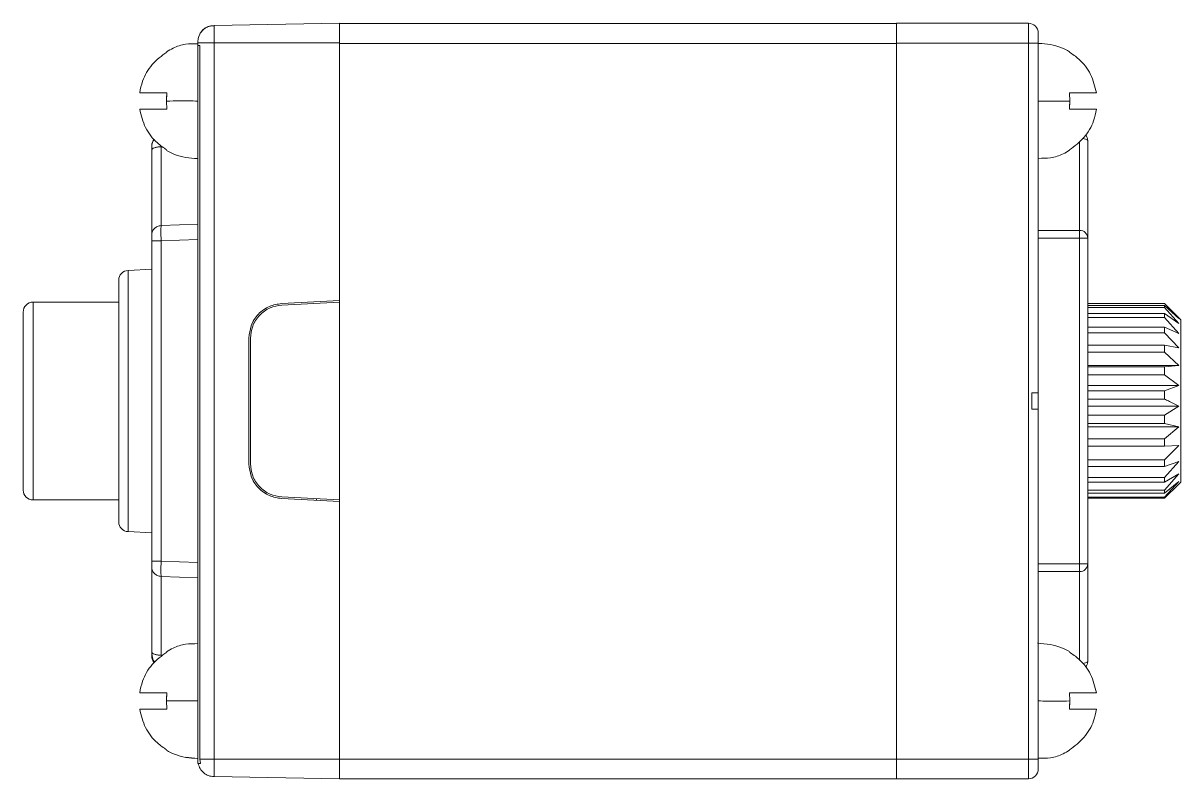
# Model space of a CAD drawing. Header units: millimetres. Extents: x 4 to 96, y 23 to 146.
# Drawn here: x 60.57 to 95.69, y 30.11 to 53.04 of the extents above; entities that cross this region are included whole.
import ezdxf

# ---------------------------------------------------------------- set-up
doc = ezdxf.new("R2010")
doc.units = ezdxf.units.MM

msp = doc.modelspace()

# ---------------------------------------------------------------- linework, layer by layer
at = {"color": 7, "linetype": 'Continuous', "lineweight": 15}
for p, q in [((66.359, 52.971), (70.167, 53.037)), ((70.167, 52.437), (70.167, 53.037)), ((70.167, 53.025), (70.167, 52.437)), ((70.167, 53.025), (87.067, 53.025)), ((87.067, 53.035), (91.067, 53.035)), ((87.067, 52.435), (87.067, 53.035)), ((87.067, 53.025), (87.067, 52.425)), ((91.067, 52.435), (91.067, 53.035)), ((65.867, 52.437), (65.884, 52.437)), ((65.867, 52.437), (65.867, 52.358)), ((65.867, 30.579), (65.867, 52.358)), ((65.867, 52.358), (65.932, 52.358)), ((65.932, 30.713), (65.932, 52.358)), ((66.359, 30.713), (66.359, 52.437)), ((70.167, 52.437), (66.359, 52.437)), ((70.167, 44.625), (70.167, 52.437)), ((70.167, 52.425), (87.067, 52.425)), ((91.067, 52.435), (87.067, 52.435)), ((87.067, 52.435), (87.067, 30.715)), ((87.067, 52.425), (87.067, 30.715)), ((91.067, 52.435), (91.367, 52.435)), ((91.067, 52.435), (91.067, 30.715)), ((91.367, 41.825), (91.367, 52.435)), ((64.924, 52.16), (64.924, 52.16)), ((64.103, 50.925), (64.29, 50.925)), ((64.924, 50.925), (64.915, 50.675)), ((64.915, 50.675), (64.921, 50.836)), ((64.915, 50.675), (64.924, 50.425)), ((64.924, 50.425), (64.915, 50.675)), ((92.319, 50.675), (92.31, 50.925)), ((92.31, 50.925), (92.319, 50.675)), ((92.31, 50.425), (92.319, 50.675)), ((92.319, 50.675), (92.313, 50.514)), ((93.131, 50.925), (93.108, 50.925)), ((64.103, 50.425), (64.189, 50.425)), ((93.131, 50.425), (92.944, 50.425)), ((64.752, 46.895), (64.752, 49.288)), ((92.31, 49.191), (92.31, 49.191)), ((64.467, 47.852), (64.476, 47.906)), ((65.867, 46.936), (64.752, 46.895)), ((92.617, 46.752), (91.367, 46.752)), ((92.617, 46.752), (92.617, 46.513)), ((64.467, 46.43), (64.467, 36.721)), ((65.867, 46.47), (64.752, 46.43)), ((64.752, 46.43), (64.752, 36.721)), ((92.617, 46.513), (91.367, 46.513)), ((92.867, 46.513), (92.617, 46.513)), ((92.617, 46.513), (92.617, 36.637)), ((92.867, 46.513), (92.867, 36.637)), ((64.467, 45.575), (63.752, 45.538)), ((68.412, 44.533), (70.167, 44.625)), ((70.167, 44.575), (70.167, 44.625)), ((63.467, 44.575), (60.867, 44.575)), ((70.167, 44.575), (68.415, 44.483)), ((70.167, 38.575), (70.167, 44.575)), ((95.191, 44.535), (92.867, 44.535)), ((92.867, 44.532), (95.191, 44.532)), ((95.191, 44.471), (92.867, 44.471)), ((92.867, 44.408), (95.191, 44.408)), ((95.691, 44.035), (95.191, 44.535)), ((95.191, 44.532), (95.626, 44.08)), ((95.626, 44.08), (95.191, 44.471)), ((95.191, 44.408), (95.626, 43.923)), ((95.191, 44.228), (92.867, 44.228)), ((92.867, 44.106), (95.191, 44.106)), ((95.626, 43.923), (95.191, 44.228)), ((95.191, 44.106), (95.626, 43.618)), ((95.691, 39.115), (95.691, 44.035)), ((95.191, 43.817), (92.867, 43.817)), ((92.867, 43.644), (95.191, 43.644)), ((95.626, 43.618), (95.191, 43.817)), ((95.191, 43.644), (95.626, 43.185)), ((67.417, 39.666), (67.417, 43.485)), ((67.467, 43.485), (67.467, 39.666)), ((95.191, 43.266), (92.867, 43.266)), ((95.626, 43.185), (95.191, 43.266)), ((92.867, 43.053), (95.191, 43.053)), ((95.191, 43.053), (95.626, 42.65)), ((92.867, 42.65), (95.626, 42.65)), ((95.191, 42.609), (92.867, 42.609)), ((95.626, 42.65), (95.191, 42.609)), ((92.867, 42.369), (95.191, 42.369)), ((95.191, 42.369), (95.626, 42.048)), ((91.167, 41.825), (91.367, 41.825)), ((91.167, 41.325), (91.167, 41.825)), ((91.367, 41.325), (91.367, 41.825)), ((92.867, 42.048), (95.626, 42.048)), ((95.191, 41.887), (92.867, 41.887)), ((95.626, 42.048), (95.191, 41.887)), ((95.191, 41.887), (95.191, 41.635)), ((92.867, 41.635), (95.191, 41.635)), ((91.367, 41.325), (91.167, 41.325)), ((91.367, 30.715), (91.367, 41.325)), ((92.867, 41.417), (95.626, 41.417)), ((95.191, 41.145), (92.867, 41.145)), ((95.626, 41.417), (95.191, 41.145)), ((92.867, 40.897), (95.191, 40.897)), ((92.867, 40.795), (95.626, 40.795)), ((95.191, 40.897), (95.626, 40.795)), ((95.626, 40.795), (95.191, 40.43)), ((95.191, 40.43), (92.867, 40.43)), ((92.867, 40.202), (95.191, 40.202)), ((95.626, 40.222), (95.191, 39.787)), ((95.191, 40.202), (95.626, 40.222)), ((95.191, 39.787), (92.867, 39.787)), ((95.626, 39.735), (95.191, 39.257)), ((95.191, 39.593), (95.626, 39.735)), ((92.867, 39.593), (95.191, 39.593)), ((95.626, 39.362), (95.191, 38.872)), ((95.191, 39.108), (95.626, 39.362)), ((95.191, 39.257), (92.867, 39.257)), ((92.867, 39.108), (95.191, 39.108)), ((95.626, 39.13), (95.191, 38.657)), ((95.191, 38.779), (95.626, 39.13)), ((95.626, 39.05), (95.191, 38.625)), ((95.191, 38.625), (95.626, 39.05)), ((95.626, 39.05), (95.691, 39.115)), ((68.415, 38.667), (70.167, 38.575)), ((95.191, 38.872), (92.867, 38.872)), ((92.867, 38.779), (95.191, 38.779)), ((95.191, 38.657), (92.867, 38.657)), ((95.191, 38.872), (95.191, 38.779)), ((60.867, 38.575), (63.467, 38.575)), ((70.167, 38.525), (68.412, 38.617)), ((69.467, 38.562), (69.467, 38.612)), ((70.167, 38.525), (70.167, 38.575)), ((70.167, 30.713), (70.167, 38.525)), ((92.867, 38.625), (95.191, 38.625)), ((95.191, 38.625), (92.867, 38.625)), ((63.752, 37.613), (64.467, 37.575)), ((65.867, 36.681), (64.752, 36.721)), ((91.367, 36.637), (92.617, 36.637)), ((92.617, 36.637), (92.617, 36.398)), ((92.617, 36.637), (92.867, 36.637)), ((64.752, 36.256), (65.867, 36.214)), ((64.752, 33.862), (64.752, 36.256)), ((91.367, 36.398), (92.617, 36.398)), ((64.476, 35.244), (64.467, 35.299)), ((64.924, 33.96), (64.924, 33.96)), ((64.103, 32.725), (64.29, 32.725)), ((64.924, 32.725), (64.915, 32.475)), ((92.319, 32.475), (92.31, 32.725)), ((92.31, 32.725), (92.319, 32.475)), ((93.131, 32.725), (93.108, 32.725)), ((64.915, 32.475), (64.921, 32.636)), ((64.915, 32.475), (64.924, 32.225)), ((64.924, 32.225), (64.915, 32.475)), ((92.31, 32.225), (92.319, 32.475)), ((92.319, 32.475), (92.313, 32.314)), ((64.103, 32.225), (64.189, 32.225)), ((93.131, 32.225), (92.944, 32.225)), ((92.31, 30.991), (92.31, 30.991)), ((65.491, 30.769), (65.865, 30.734)), ((65.867, 30.579), (65.951, 30.579)), ((65.932, 30.713), (66.359, 30.713)), ((65.951, 30.579), (65.932, 30.713)), ((66.359, 30.713), (70.167, 30.713)), ((70.167, 30.115), (70.167, 30.715)), ((87.067, 30.715), (70.167, 30.715)), ((70.167, 30.113), (70.167, 30.713)), ((87.067, 30.715), (91.067, 30.715)), ((87.067, 30.115), (87.067, 30.715)), ((91.067, 30.715), (91.367, 30.715)), ((91.067, 30.115), (91.067, 30.715)), ((91.367, 30.415), (91.367, 30.715)), ((70.167, 30.113), (66.359, 30.18)), ((87.067, 30.115), (70.167, 30.115)), ((91.067, 30.115), (87.067, 30.115))]:
    msp.add_line(p, q, dxfattribs=at)
at = {"color": 8, "linetype": 'Continuous', "lineweight": 15}
for p, q in [((92.617, 49.451), (92.617, 46.752)), ((63.752, 45.538), (63.752, 37.613)), ((60.867, 44.575), (60.867, 41.575)), ((60.867, 41.575), (60.867, 38.575)), ((92.617, 36.398), (92.617, 33.7))]:
    msp.add_line(p, q, dxfattribs=at)
at = {"color": 8, "linetype": 'Continuous', "lineweight": 15, "flags": 128}
for points in [[(92.867, 49.475), (92.862, 49.488), (92.848, 49.5), (92.825, 49.511), (92.794, 49.521), (92.756, 49.529), (92.713, 49.535), (92.711, 49.535)], [(92.714, 33.616), (92.756, 33.621), (92.794, 33.629), (92.825, 33.639), (92.848, 33.65), (92.862, 33.663), (92.867, 33.675)]]:
    msp.add_lwpolyline(points, dxfattribs=at)
at = {"color": 7, "linetype": 'Continuous', "lineweight": 15, "flags": 128}
for points in [[(95.191, 44.471), (95.191, 44.464), (95.191, 44.457), (95.191, 44.45), (95.191, 44.442), (95.191, 44.434), (95.191, 44.426), (95.191, 44.417), (95.191, 44.408)], [(95.191, 44.228), (95.191, 44.213), (95.191, 44.199), (95.191, 44.184), (95.191, 44.169), (95.191, 44.154), (95.191, 44.138), (95.191, 44.122), (95.191, 44.106)], [(95.191, 43.817), (95.191, 43.797), (95.191, 43.776), (95.191, 43.754), (95.191, 43.733), (95.191, 43.711), (95.191, 43.689), (95.191, 43.667), (95.191, 43.644)], [(95.191, 43.266), (95.191, 43.24), (95.191, 43.214), (95.191, 43.188), (95.191, 43.161), (95.191, 43.134), (95.191, 43.107), (95.191, 43.08), (95.191, 43.053)], [(95.191, 42.609), (95.191, 42.58), (95.191, 42.55), (95.191, 42.52), (95.191, 42.49), (95.191, 42.46), (95.191, 42.43), (95.191, 42.399), (95.191, 42.369)], [(95.191, 41.145), (95.191, 41.114), (95.191, 41.083), (95.191, 41.052), (95.191, 41.021), (95.191, 40.99), (95.191, 40.959), (95.191, 40.928), (95.191, 40.897)], [(95.191, 40.43), (95.191, 40.401), (95.191, 40.372), (95.191, 40.344), (95.191, 40.315), (95.191, 40.286), (95.191, 40.258), (95.191, 40.23), (95.191, 40.202)], [(95.191, 39.787), (95.191, 39.762), (95.191, 39.738), (95.191, 39.713), (95.191, 39.688), (95.191, 39.664), (95.191, 39.64), (95.191, 39.616), (95.191, 39.593)], [(95.191, 39.257), (95.191, 39.237), (95.191, 39.218), (95.191, 39.199), (95.191, 39.18), (95.191, 39.162), (95.191, 39.144), (95.191, 39.126), (95.191, 39.108)], [(95.191, 38.657), (95.191, 38.652), (95.191, 38.647), (95.191, 38.643), (95.191, 38.639), (95.191, 38.635), (95.191, 38.631), (95.191, 38.628), (95.191, 38.625)]]:
    msp.add_lwpolyline(points, dxfattribs=at)
at = {"color": 7, "linetype": 'Continuous', "lineweight": 15}
for centre, radius, start, end in [((66.367, 52.471), 0.5, 91, 180), ((91.067, 52.735), 0.3, 0, 90), ((92.617, 49.475), 0.25, 0, 44.1099), ((92.623, 46.507), 0.245, 1.3249, 91.2661), ((63.767, 45.238), 0.3, 93, 180), ((60.867, 44.275), 0.3, 90, 180), ((96.576, 44.535), 1.385, 179.9837, 180.0954), ((60.867, 38.875), 0.3, 180, 270), ((63.767, 37.912), 0.3, 180, 267), ((92.623, 36.643), 0.245, 268.7339, 358.6751), ((92.617, 33.675), 0.25, 315.8386, 0), ((91.067, 30.415), 0.3, 270, 0)]:
    msp.add_arc(centre, radius, start, end, dxfattribs=at)
for points, knots in [([(66.359, 52.961), (66.312, 52.958), (66.215, 52.952), (66.081, 52.887), (65.973, 52.793), (65.933, 52.711), (65.915, 52.675)], [0, 0, 0, 0, 0.250632, 0.516768, 0.78742, 1, 1, 1, 1]), ([(66.359, 52.971), (66.359, 52.963), (66.359, 52.947), (66.359, 52.823), (66.359, 52.647), (66.359, 52.507), (66.359, 52.437)], [0, 0, 0, 0, 0.25, 0.5000003, 0.7500009, 1, 1, 1, 1]), ([(91.367, 52.435), (91.367, 52.474), (91.367, 52.553), (91.367, 52.637), (91.367, 52.687), (91.367, 52.725), (91.367, 52.731), (91.367, 52.735)], [0, 0, 0, 0, 0.249018, 0.499643, 0.628512, 0.760386, 1, 1, 1, 1]), ([(65.866, 52.414), (65.742, 52.414), (65.484, 52.413), (65.162, 52.314), (64.983, 52.208), (64.919, 52.169)], [0, 0, 0, 0, 0.374413, 0.775622, 1, 1, 1, 1]), ([(65.867, 52.437), (65.867, 52.442), (65.867, 52.45), (65.867, 52.46), (65.867, 52.465), (65.867, 52.47), (65.867, 52.47), (65.867, 52.471)], [0, 0, 0, 0, 0.251647, 0.498771, 0.623082, 0.744887, 1, 1, 1, 1]), ([(65.867, 50.675), (65.867, 50.872), (65.867, 51.265), (65.867, 51.791), (65.867, 52.182), (65.867, 52.399), (65.867, 52.4), (65.867, 52.4)], [0, 0, 0, 0, 0.219533, 0.439068, 0.658619, 0.878123, 1, 1, 1, 1]), ([(91.367, 52.401), (91.367, 52.407), (91.367, 52.429), (91.367, 52.256), (91.367, 51.906), (91.367, 51.407), (91.367, 50.972), (91.367, 50.726), (91.367, 50.675)], [0, 0, 0, 0, 0.086574, 0.302091, 0.517637, 0.730518, 0.944332, 1, 1, 1, 1]), ([(92.316, 52.172), (92.236, 52.215), (92.051, 52.314), (91.733, 52.395), (91.501, 52.413), (91.385, 52.422)], [0, 0, 0, 0, 0.280451, 0.642555, 1, 1, 1, 1]), ([(64.924, 52.16), (64.768, 52.043), (64.455, 51.809), (64.194, 51.352), (64.128, 51.043), (64.103, 50.925)], [0, 0, 0, 0, 0.3812667, 0.762528, 1, 1, 1, 1]), ([(93.131, 50.925), (93.084, 51.116), (92.988, 51.498), (92.666, 51.915), (92.407, 52.093), (92.31, 52.16)], [0, 0, 0, 0, 0.383838, 0.767814, 1, 1, 1, 1]), ([(64.29, 50.925), (64.398, 50.925), (64.569, 50.925), (64.828, 50.925), (64.924, 50.925)], [0, 0, 0, 0, 0.6265461, 1, 1, 1, 1]), ([(64.915, 50.675), (65.047, 50.676), (65.345, 50.679), (65.681, 50.676), (65.867, 50.675)], [0, 0, 0, 0, 0.44383, 1, 1, 1, 1]), ([(65.867, 49.948), (65.867, 49.95), (65.867, 50.115), (65.867, 50.38), (65.867, 50.625), (65.867, 50.675)], [0, 0, 0, 0, 0.013133, 0.796138, 1, 1, 1, 1]), ([(91.367, 50.675), (91.367, 50.479), (91.367, 50.085), (91.367, 49.56), (91.367, 49.169), (91.367, 48.951), (91.367, 48.951), (91.367, 48.951)], [0, 0, 0, 0, 0.219534, 0.439068, 0.658619, 0.878123, 1, 1, 1, 1]), ([(92.319, 50.675), (92.187, 50.674), (91.89, 50.672), (91.554, 50.674), (91.367, 50.675)], [0, 0, 0, 0, 0.44383, 1, 1, 1, 1]), ([(92.31, 50.925), (92.468, 50.925), (92.783, 50.925), (93.043, 50.925), (93.107, 50.925), (93.131, 50.925)], [0, 0, 0, 0, 0.384245, 0.768595, 1, 1, 1, 1]), ([(64.103, 50.425), (64.151, 50.234), (64.246, 49.853), (64.569, 49.436), (64.827, 49.258), (64.924, 49.191)], [0, 0, 0, 0, 0.383838, 0.767814, 1, 1, 1, 1]), ([(64.924, 50.425), (64.767, 50.425), (64.451, 50.425), (64.192, 50.425), (64.127, 50.425), (64.103, 50.425)], [0, 0, 0, 0, 0.384245, 0.768595, 1, 1, 1, 1]), ([(92.944, 50.425), (92.837, 50.425), (92.665, 50.425), (92.407, 50.425), (92.31, 50.425)], [0, 0, 0, 0, 0.6265461, 1, 1, 1, 1]), ([(92.31, 49.191), (92.467, 49.307), (92.78, 49.541), (93.041, 49.999), (93.106, 50.307), (93.131, 50.425)], [0, 0, 0, 0, 0.381267, 0.762528, 1, 1, 1, 1]), ([(64.544, 49.515), (64.523, 49.487), (64.478, 49.429), (64.471, 49.356), (64.467, 49.317)], [0, 0, 0, 0, 0.475788, 1, 1, 1, 1]), ([(64.549, 49.51), (64.543, 49.504), (64.51, 49.469), (64.476, 49.391), (64.47, 49.319), (64.467, 49.286)], [0, 0, 0, 0, 0.112025, 0.594706, 1, 1, 1, 1]), ([(64.752, 49.288), (64.714, 49.286), (64.638, 49.282), (64.545, 49.258), (64.48, 49.225), (64.471, 49.199), (64.467, 49.186)], [0, 0, 0, 0, 0.2499994, 0.4999984, 0.7500007, 1, 1, 1, 1]), ([(64.467, 49.281), (64.467, 49.268), (64.467, 49.242), (64.467, 49.204), (64.467, 49.186)], [0, 0, 0, 0, 0.5015454, 1, 1, 1, 1]), ([(64.467, 49.186), (64.467, 48.905), (64.467, 48.338), (64.467, 47.609), (64.467, 47.003), (64.467, 46.744), (64.467, 46.616)], [0, 0, 0, 0, 0.247158, 0.5, 0.752842, 1, 1, 1, 1]), ([(64.918, 49.178), (64.999, 49.135), (65.183, 49.036), (65.501, 48.955), (65.734, 48.938), (65.849, 48.929)], [0, 0, 0, 0, 0.280451, 0.642555, 1, 1, 1, 1]), ([(91.368, 48.936), (91.493, 48.937), (91.751, 48.937), (92.073, 49.037), (92.251, 49.143), (92.315, 49.181)], [0, 0, 0, 0, 0.374413, 0.775622, 1, 1, 1, 1]), ([(92.867, 49.475), (92.867, 49.307), (92.867, 48.97), (92.867, 48.489), (92.867, 48.034), (92.867, 47.618), (92.867, 47.249), (92.867, 46.94), (92.867, 46.686), (92.867, 46.571), (92.867, 46.513)], [0, 0, 0, 0, 0.122946, 0.245952, 0.372916, 0.499999, 0.626964, 0.754047, 0.876994, 1, 1, 1, 1]), ([(64.467, 46.616), (64.471, 46.651), (64.48, 46.722), (64.545, 46.812), (64.638, 46.877), (64.714, 46.889), (64.752, 46.895)], [0, 0, 0, 0, 0.25, 0.5, 0.75, 1, 1, 1, 1]), ([(64.752, 46.895), (64.751, 46.873), (64.749, 46.828), (64.748, 46.715), (64.749, 46.58), (64.751, 46.48), (64.752, 46.43)], [0, 0, 0, 0, 0.248892, 0.498515, 0.748879, 1, 1, 1, 1]), ([(64.467, 46.616), (64.467, 46.607), (64.467, 46.589), (64.467, 46.544), (64.467, 46.489), (64.467, 46.45), (64.467, 46.43)], [0, 0, 0, 0, 0.250795, 0.500074, 0.750802, 1, 1, 1, 1]), ([(64.752, 46.43), (64.714, 46.43), (64.638, 46.43), (64.545, 46.43), (64.48, 46.43), (64.471, 46.43), (64.467, 46.43)], [0, 0, 0, 0, 0.25, 0.500001, 0.749998, 1, 1, 1, 1]), ([(63.467, 45.238), (63.467, 45.226), (63.467, 45.202), (63.467, 45.03), (63.467, 44.833), (63.467, 44.581), (63.467, 44.184), (63.467, 43.598), (63.467, 42.947), (63.467, 42.266), (63.467, 41.575), (63.467, 40.885), (63.467, 40.321), (63.467, 39.887), (63.467, 39.456), (63.467, 38.967), (63.467, 38.49), (63.467, 38.156), (63.467, 37.949), (63.467, 37.925), (63.467, 37.912)], [0, 0, 0, 0, 0.060007, 0.119992, 0.152206, 0.184376, 0.250042, 0.315708, 0.380009, 0.440028, 0.5, 0.560019, 0.619992, 0.652206, 0.684376, 0.750042, 0.815708, 0.880009, 0.940016, 1, 1, 1, 1]), ([(60.567, 44.275), (60.567, 44.266), (60.567, 44.248), (60.567, 44.121), (60.567, 43.975), (60.567, 43.79), (60.567, 43.497), (60.567, 43.068), (60.567, 42.588), (60.567, 42.084), (60.567, 41.575), (60.567, 41.066), (60.567, 40.65), (60.567, 40.328), (60.567, 40.01), (60.567, 39.653), (60.567, 39.301), (60.567, 39.055), (60.567, 38.902), (60.567, 38.884), (60.567, 38.875)], [0, 0, 0, 0, 0.060007, 0.119984, 0.152716, 0.185088, 0.250043, 0.315062, 0.380017, 0.44004, 0.500001, 0.560024, 0.619984, 0.652716, 0.685088, 0.750043, 0.815062, 0.880017, 0.940024, 1, 1, 1, 1]), ([(67.417, 43.485), (67.431, 43.613), (67.459, 43.879), (67.688, 44.225), (68.021, 44.471), (68.285, 44.513), (68.412, 44.533)], [0, 0, 0, 0, 0.240756, 0.499976, 0.75921, 1, 1, 1, 1]), ([(68.415, 44.483), (68.294, 44.464), (68.042, 44.424), (67.725, 44.189), (67.507, 43.86), (67.48, 43.607), (67.467, 43.485)], [0, 0, 0, 0, 0.24079, 0.500024, 0.759244, 1, 1, 1, 1]), ([(95.191, 41.635), (95.232, 41.615), (95.378, 41.543), (95.522, 41.47), (95.626, 41.417)], [0, 0, 0, 0, 0.274907, 1, 1, 1, 1]), ([(68.412, 38.617), (68.285, 38.637), (68.021, 38.68), (67.688, 38.926), (67.459, 39.272), (67.431, 39.538), (67.417, 39.666)], [0, 0, 0, 0, 0.24079, 0.500024, 0.759244, 1, 1, 1, 1]), ([(67.467, 39.666), (67.48, 39.544), (67.507, 39.29), (67.725, 38.961), (68.042, 38.727), (68.294, 38.686), (68.415, 38.667)], [0, 0, 0, 0, 0.240756, 0.499976, 0.75921, 1, 1, 1, 1]), ([(64.467, 36.721), (64.467, 36.701), (64.467, 36.661), (64.467, 36.607), (64.467, 36.561), (64.467, 36.543), (64.467, 36.535)], [0, 0, 0, 0, 0.250791, 0.500073, 0.750806, 1, 1, 1, 1]), ([(64.752, 36.721), (64.714, 36.721), (64.638, 36.721), (64.545, 36.721), (64.48, 36.721), (64.471, 36.721), (64.467, 36.721)], [0, 0, 0, 0, 0.25, 0.500001, 0.749998, 1, 1, 1, 1]), ([(64.752, 36.256), (64.714, 36.261), (64.638, 36.273), (64.545, 36.338), (64.48, 36.429), (64.471, 36.499), (64.467, 36.535)], [0, 0, 0, 0, 0.2499995, 0.5000001, 0.749999, 1, 1, 1, 1]), ([(64.467, 36.535), (64.467, 36.407), (64.467, 36.147), (64.467, 35.541), (64.467, 34.813), (64.467, 34.245), (64.467, 33.965)], [0, 0, 0, 0, 0.247158, 0.5, 0.752842, 1, 1, 1, 1]), ([(64.752, 36.721), (64.751, 36.671), (64.749, 36.571), (64.748, 36.435), (64.749, 36.322), (64.751, 36.278), (64.752, 36.256)], [0, 0, 0, 0, 0.251116, 0.50148, 0.751104, 1, 1, 1, 1]), ([(92.867, 36.637), (92.867, 36.579), (92.867, 36.464), (92.867, 36.211), (92.867, 35.902), (92.867, 35.533), (92.867, 35.116), (92.867, 34.662), (92.867, 34.181), (92.867, 33.844), (92.867, 33.675)], [0, 0, 0, 0, 0.122946, 0.245952, 0.372916, 0.5, 0.626964, 0.754047, 0.876994, 1, 1, 1, 1]), ([(65.866, 34.214), (65.742, 34.214), (65.484, 34.213), (65.162, 34.114), (64.983, 34.008), (64.919, 33.969)], [0, 0, 0, 0, 0.374413, 0.775622, 1, 1, 1, 1]), ([(92.316, 33.972), (92.236, 34.015), (92.051, 34.114), (91.718, 34.198), (91.47, 34.217), (91.339, 34.226)], [0, 0, 0, 0, 0.267761, 0.61348, 1, 1, 1, 1]), ([(91.367, 34.201), (91.367, 34.207), (91.367, 34.229), (91.367, 34.056), (91.367, 33.706), (91.367, 33.207), (91.367, 32.772), (91.367, 32.526), (91.367, 32.475)], [0, 0, 0, 0, 0.086574, 0.302091, 0.517637, 0.730518, 0.944332, 1, 1, 1, 1]), ([(64.924, 33.96), (64.768, 33.843), (64.455, 33.609), (64.194, 33.152), (64.128, 32.843), (64.103, 32.725)], [0, 0, 0, 0, 0.381267, 0.762528, 1, 1, 1, 1]), ([(64.467, 33.965), (64.467, 33.946), (64.467, 33.909), (64.467, 33.867), (64.467, 33.838), (64.467, 33.835), (64.467, 33.833)], [0, 0, 0, 0, 0.2508, 0.500079, 0.750805, 1, 1, 1, 1]), ([(64.752, 33.862), (64.714, 33.864), (64.638, 33.869), (64.545, 33.893), (64.48, 33.926), (64.471, 33.952), (64.467, 33.965)], [0, 0, 0, 0, 0.25, 0.499999, 0.750001, 1, 1, 1, 1]), ([(64.545, 33.634), (64.523, 33.662), (64.478, 33.721), (64.471, 33.795), (64.467, 33.833)], [0, 0, 0, 0, 0.4813964, 1, 1, 1, 1]), ([(64.472, 33.948), (64.477, 33.877), (64.484, 33.782), (64.531, 33.684), (64.555, 33.657), (64.563, 33.648)], [0, 0, 0, 0, 0.656059, 0.88787, 1, 1, 1, 1]), ([(93.131, 32.725), (93.084, 32.916), (92.988, 33.298), (92.666, 33.715), (92.407, 33.893), (92.31, 33.96)], [0, 0, 0, 0, 0.383838, 0.767814, 1, 1, 1, 1]), ([(65.867, 32.475), (65.867, 32.677), (65.867, 32.933), (65.867, 33.148), (65.867, 33.194)], [0, 0, 0, 0, 0.786709, 1, 1, 1, 1]), ([(64.29, 32.725), (64.398, 32.725), (64.569, 32.725), (64.828, 32.725), (64.924, 32.725)], [0, 0, 0, 0, 0.6265461, 1, 1, 1, 1]), ([(92.31, 32.725), (92.468, 32.725), (92.783, 32.725), (93.043, 32.725), (93.107, 32.725), (93.131, 32.725)], [0, 0, 0, 0, 0.384245, 0.768595, 1, 1, 1, 1]), ([(64.915, 32.475), (65.047, 32.476), (65.345, 32.479), (65.681, 32.476), (65.867, 32.475)], [0, 0, 0, 0, 0.44383, 1, 1, 1, 1]), ([(65.867, 31.748), (65.867, 31.75), (65.867, 31.915), (65.867, 32.18), (65.867, 32.425), (65.867, 32.475)], [0, 0, 0, 0, 0.013133, 0.796138, 1, 1, 1, 1]), ([(91.367, 32.475), (91.367, 32.279), (91.367, 31.885), (91.367, 31.36), (91.367, 30.969), (91.367, 30.751), (91.367, 30.751), (91.367, 30.751)], [0, 0, 0, 0, 0.219533, 0.439068, 0.658619, 0.878123, 1, 1, 1, 1]), ([(92.319, 32.475), (92.187, 32.474), (91.89, 32.472), (91.554, 32.474), (91.367, 32.475)], [0, 0, 0, 0, 0.44383, 1, 1, 1, 1]), ([(64.103, 32.225), (64.151, 32.034), (64.246, 31.653), (64.569, 31.236), (64.827, 31.058), (64.924, 30.991)], [0, 0, 0, 0, 0.383838, 0.767814, 1, 1, 1, 1]), ([(64.924, 32.225), (64.767, 32.225), (64.451, 32.225), (64.192, 32.225), (64.127, 32.225), (64.103, 32.225)], [0, 0, 0, 0, 0.384245, 0.768595, 1, 1, 1, 1]), ([(92.944, 32.225), (92.837, 32.225), (92.665, 32.225), (92.407, 32.225), (92.31, 32.225)], [0, 0, 0, 0, 0.6265461, 1, 1, 1, 1]), ([(92.31, 30.991), (92.467, 31.107), (92.78, 31.341), (93.041, 31.799), (93.106, 32.107), (93.131, 32.225)], [0, 0, 0, 0, 0.3812667, 0.762528, 1, 1, 1, 1]), ([(64.918, 30.978), (64.999, 30.935), (65.183, 30.836), (65.501, 30.755), (65.734, 30.738), (65.849, 30.729)], [0, 0, 0, 0, 0.280451, 0.642555, 1, 1, 1, 1]), ([(91.368, 30.736), (91.493, 30.737), (91.751, 30.737), (92.073, 30.837), (92.251, 30.943), (92.315, 30.981)], [0, 0, 0, 0, 0.374413, 0.775622, 1, 1, 1, 1]), ([(65.878, 30.579), (65.894, 30.525), (65.928, 30.417), (66.043, 30.288), (66.19, 30.199), (66.302, 30.186), (66.359, 30.18)], [0, 0, 0, 0, 0.249999, 0.5, 0.75, 1, 1, 1, 1]), ([(66.359, 30.713), (66.359, 30.643), (66.359, 30.503), (66.359, 30.327), (66.359, 30.204), (66.359, 30.188), (66.359, 30.18)], [0, 0, 0, 0, 0.25, 0.5, 0.75, 1, 1, 1, 1])]:
    msp.add_open_spline(points, degree=3, knots=knots, dxfattribs=at)
at = {"color": 8, "linetype": 'Continuous', "lineweight": 15}
msp.add_open_spline([(65.884, 52.437), (65.889, 52.437), (65.903, 52.437), (66.004, 52.437), (66.164, 52.437), (66.294, 52.437), (66.359, 52.437)], degree=3, knots=[0, 0, 0, 0, 0.153197, 0.435464, 0.717731, 1, 1, 1, 1], dxfattribs=at)

doc.saveas('drawing.dxf')
